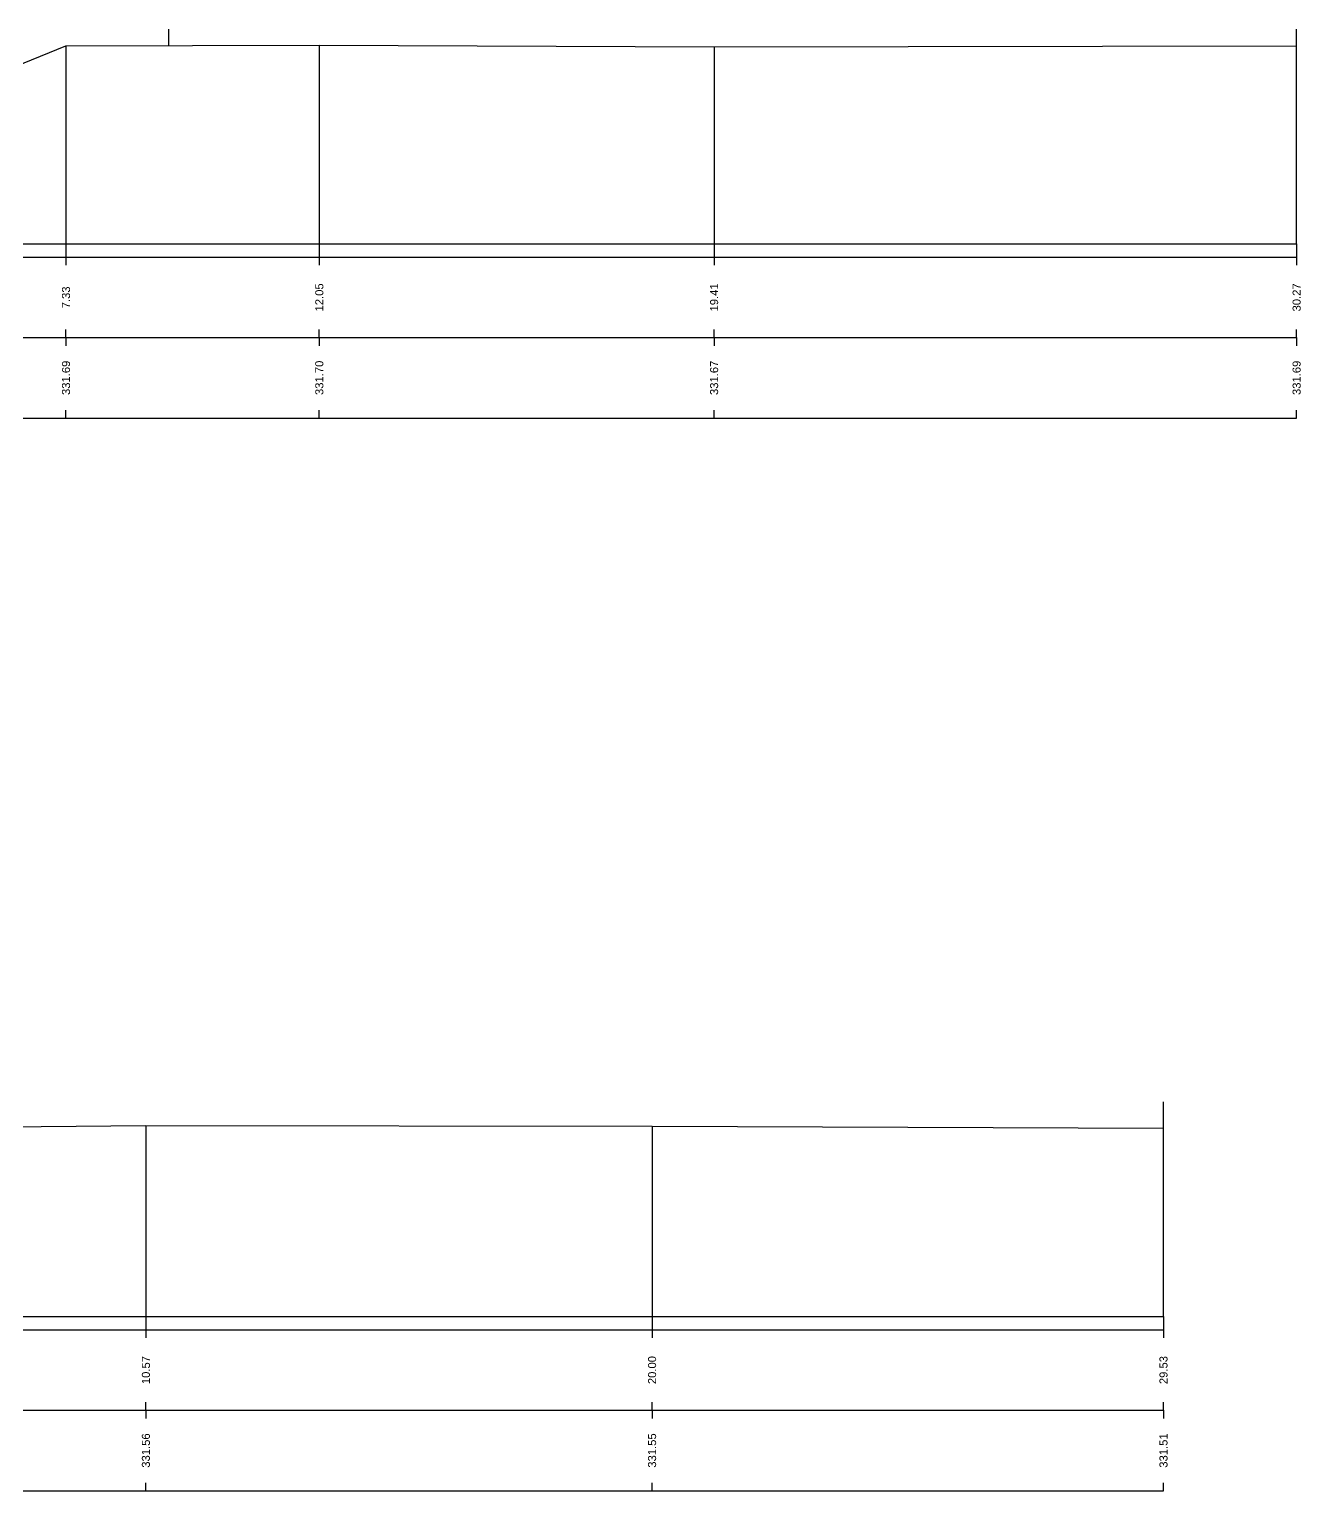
# Model space of a CAD drawing. Header units: millimetres. Extents: x -8 to 79, y -83 to 317.
# Drawn here: x 30.4 to 54.1, y 184.75 to 212 of the extents above; entities that cross this region are included whole.
import ezdxf
from ezdxf.enums import TextEntityAlignment as Align

# ---------------------------------------------------------------- set-up
doc = ezdxf.new("R2010")
doc.units = ezdxf.units.MM
doc.styles.get("Standard").update_dxf_attribs({"font": 'arial.ttf'})

msp = doc.modelspace()

# ---------------------------------------------------------------- linework, layer by layer
at = {"layer": 'band'}
for p, q in [((31.086, 207.75), (31.086, 207.6)), ((35.807, 207.75), (35.807, 207.6)), ((43.165, 207.75), (43.165, 207.6)), ((54.021, 207.75), (54.021, 207.6)), ((31.086, 206.25), (31.086, 206.4)), ((35.807, 206.25), (35.807, 206.4)), ((43.165, 206.25), (43.165, 206.4)), ((54.021, 206.25), (54.021, 206.4)), ((31.086, 206.25), (31.086, 206.1)), ((35.807, 206.25), (35.807, 206.1)), ((43.165, 206.25), (43.165, 206.1)), ((54.021, 206.25), (54.021, 206.1)), ((31.086, 204.75), (31.086, 204.9)), ((35.807, 204.75), (35.807, 204.9)), ((43.165, 204.75), (43.165, 204.9)), ((54.021, 204.75), (54.021, 204.9)), ((32.575, 187.75), (32.575, 187.6)), ((42.009, 187.75), (42.009, 187.6)), ((51.54, 187.75), (51.54, 187.6)), ((32.575, 186.25), (32.575, 186.4)), ((42.009, 186.25), (42.009, 186.4)), ((51.54, 186.25), (51.54, 186.4)), ((32.575, 186.25), (32.575, 186.1)), ((42.009, 186.25), (42.009, 186.1)), ((51.54, 186.25), (51.54, 186.1)), ((32.575, 184.75), (32.575, 184.9)), ((42.009, 184.75), (42.009, 184.9)), ((51.54, 184.75), (51.54, 184.9))]:
    msp.add_line(p, q, dxfattribs=at)
at = {"layer": 'frame'}
for p, q in [((54.021, 208), (54.021, 212)), ((0, 208), (54.021, 208)), ((-7.5, 207.75), (54.021, 207.75)), ((-7.5, 206.25), (54.021, 206.25)), ((-7.5, 204.75), (54.021, 204.75)), ((51.54, 188), (51.54, 192)), ((0, 188), (51.54, 188)), ((-7.5, 187.75), (51.54, 187.75)), ((-7.5, 186.25), (51.54, 186.25)), ((-7.5, 184.75), (51.54, 184.75))]:
    msp.add_line(p, q, dxfattribs=at)
at = {"layer": 'levee', "color": 1}
msp.add_line((33, 211.694), (33, 212), dxfattribs=at)
at = {"layer": 'marker', "color": 253}
for p, q in [((31.086, 211.69), (31.086, 208)), ((35.807, 211.7), (35.807, 208)), ((43.165, 211.67), (43.165, 208)), ((31.086, 208), (31.086, 207.75)), ((35.807, 208), (35.807, 207.75)), ((43.165, 208), (43.165, 207.75)), ((54.021, 208), (54.021, 207.75)), ((32.575, 191.56), (32.575, 188)), ((42.009, 191.55), (42.009, 188)), ((32.575, 188), (32.575, 187.75)), ((42.009, 188), (42.009, 187.75)), ((51.54, 188), (51.54, 187.75))]:
    msp.add_line(p, q, dxfattribs=at)
at = {"layer": 'profile'}
for points in [[(0, 211.56), (7.775, 211.61), (16.289, 211.66), (17.238, 211.65), (18.949, 211.37), (20.355, 210.91), (21.775, 210.25), (22.057, 210.17), (23.007, 210), (23.781, 209.8), (23.911, 209.74), (24.61, 210.1), (24.914, 210.07), (25.13, 210.2), (25.197, 210.3), (25.936, 210.72), (26.572, 210.82), (26.953, 210.89), (29.658, 211.11), (31.086, 211.69), (35.807, 211.7), (43.165, 211.67), (54.021, 211.69)], [(0, 191.33), (8.456, 191.47), (13.471, 191.34), (14.762, 190.95), (17.952, 190.36), (18.974, 189.88), (21.223, 189.74), (21.318, 189.71), (21.461, 189.53), (22.08, 189.49), (22.86, 189.65), (23.393, 190.24), (24.195, 190.81), (25.965, 191.34), (27.368, 191.51), (32.575, 191.56), (42.009, 191.55), (51.54, 191.51)]]:
    msp.add_lwpolyline(points, dxfattribs=at)

# ---------------------------------------------------------------- texts
for s, p in [('7.33', (31.086, 207)), ('12.05', (35.807, 207)), ('19.41', (43.165, 207)), ('30.27', (54.021, 207)), ('331.69', (31.086, 205.5)), ('331.70', (35.807, 205.5)), ('331.67', (43.165, 205.5)), ('331.69', (54.021, 205.5)), ('10.57', (32.575, 187)), ('20.00', (42.009, 187)), ('29.53', (51.54, 187)), ('331.56', (32.575, 185.5)), ('331.55', (42.009, 185.5)), ('331.51', (51.54, 185.5))]:
    msp.add_text(s, height=0.15, rotation=90).set_placement(p, align=Align.MIDDLE)

doc.saveas('drawing.dxf')
